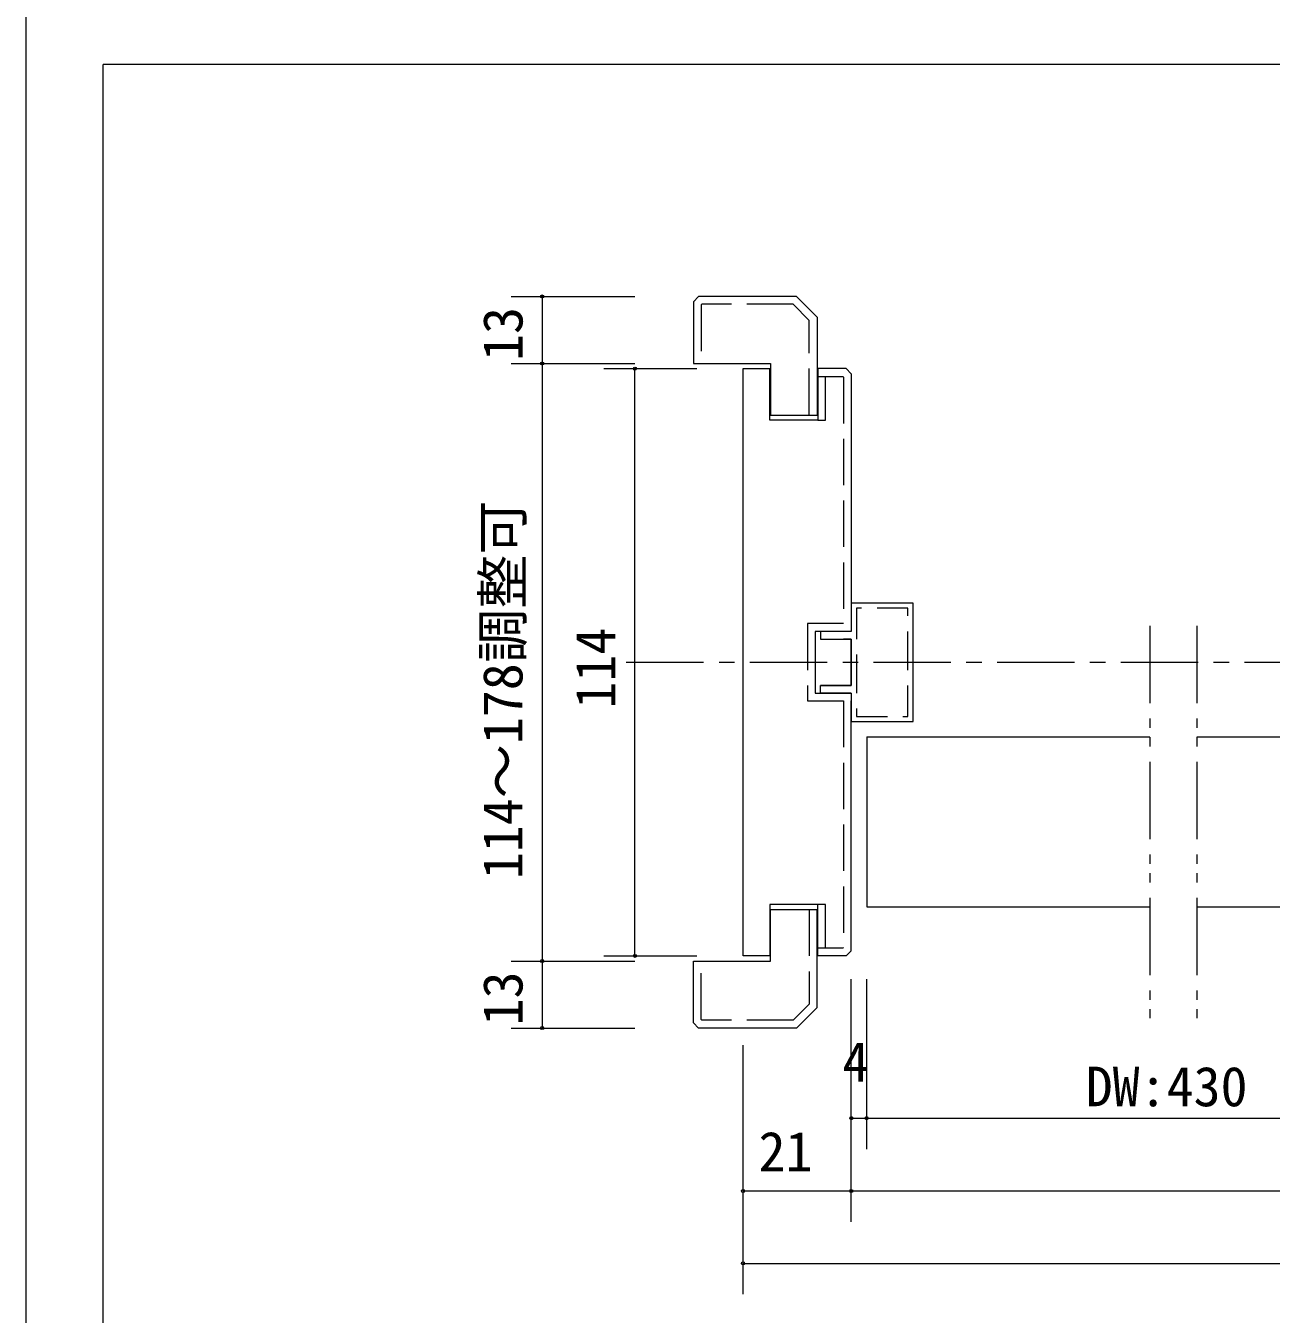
# Model space of a CAD drawing. Units: millimetres on the paper, enlarged 10 times, with parts at other scales. Extents: x -1985 to 2015, y -1370 to 1400.
# Drawn here: x -1985 to -1179, y -911 to -78 of the extents above; entities that cross this region are included whole.
import ezdxf
from ezdxf.enums import TextEntityAlignment as Align

# ---------------------------------------------------------------- set-up
doc = ezdxf.new("R2010")
doc.units = ezdxf.units.MM
doc.header["$LTSCALE"] = 10
doc.header["$PDMODE"] = 32
doc.header["$PDSIZE"] = 2
for name, pattern in [('CHAIN1', [8, 5, -1, 1, -1]), ('DASHED3', [4, 3, -1]), ('DOUBLE_CHAIN1', [8.8, 5, -1, 0.6, -0.6, 0.6, -1]), ('USER9', [3, 2, -1])]:
    doc.linetypes.add(name, pattern=pattern)
for name, color, linetype, lineweight in [('1-0_下線', 7, 'Continuous', 9), ('1-1_0', 7, 'Continuous', 18), ('2-0_18', 7, 'Continuous', 9)]:
    doc.layers.add(name, color=color, linetype=linetype, lineweight=lineweight)
doc.styles.add('ＭＳ ゴシック', font='')
doc.styles.get('ＭＳ ゴシック').set_extended_font_data('MS Gothic')

msp = doc.modelspace()

# ---------------------------------------------------------------- linework, layer by layer
at = {"layer": '1-0_下線'}
for p in [(395, -102.5), (395, -102.5), (-1935, -1002.5), (395, -102.5), (395, -102.5), (395, -102.5), (395, -102.5), (-1935, -1002.5)]:
    msp.add_line(p, (-1935, -102.5), dxfattribs=at)
at = {"layer": '1-1_0', "lineweight": 9}
for p in [(395, -102.5), (395, -102.5), (-1935, -1002.5)]:
    msp.add_line(p, (-1935, -102.5), dxfattribs=at)
msp.add_lwpolyline([(-1985, -1370), (2015, -1370), (2015, 1400), (-1985, 1400)], close=True, dxfattribs=at)
at = {"layer": '2-0_18'}
for p, q in [((-1670.88, -252.71), (-1590.88, -252.71)), ((-1650.88, -252.71), (-1650.88, -726.05)), ((-1549.72, -252.71), (-1553.05, -256.05)), ((-1486.38, -252.71), (-1549.72, -252.71)), ((-1486.38, -252.71), (-1473.05, -266.05)), ((-1473.05, -266.05), (-1473.05, -329.38)), ((-1670.88, -296.05), (-1590.88, -296.05)), ((-1610.88, -299.38), (-1550.88, -299.38)), ((-1590.88, -679.38), (-1590.88, -299.38)), ((-1520.88, -679.38), (-1520.88, -299.38)), ((-1520.88, -299.38), (-1503.55, -299.38)), ((-1503.05, -296.05), (-1503.05, -329.38)), ((-1454.22, -299.38), (-1473.05, -299.38)), ((-1472.55, -299.38), (-1472.55, -332.71)), ((-1454.22, -299.38), (-1450.88, -302.71)), ((-1450.88, -302.71), (-1450.88, -469.38)), ((-1503.05, -329.38), (-1473.05, -329.38)), ((-1450.88, -469.38), (-1474.22, -469.38)), ((-1474.22, -469.38), (-1474.22, -509.38)), ((-1450.88, -474.38), (-1455.88, -474.38)), ((-1450.88, -504.38), (-1455.88, -504.38)), ((-1474.22, -509.38), (-1450.88, -509.38)), ((-1450.88, -676.05), (-1450.88, -514.38)), ((-1503.05, -649.38), (-1473.05, -649.38)), ((-1503.05, -682.71), (-1503.05, -649.38)), ((-1473.05, -712.71), (-1473.05, -649.38)), ((-1472.55, -679.38), (-1472.55, -646.05)), ((-1670.88, -682.71), (-1590.88, -682.71)), ((-1610.88, -679.38), (-1550.88, -679.38)), ((-1503.55, -679.38), (-1520.88, -679.38)), ((-1454.22, -679.38), (-1473.05, -679.38)), ((-1454.22, -679.38), (-1450.88, -676.05)), ((-1450.88, -851.48), (-1450.88, -694.38)), ((-1450.88, -804.46), (-1450.88, -694.46)), ((-1440.88, -804.38), (-1440.88, -694.38)), ((-1486.38, -726.05), (-1473.05, -712.71)), ((-1549.72, -726.05), (-1553.05, -722.71)), ((-1670.88, -726.05), (-1590.88, -726.05)), ((-1486.38, -726.05), (-1549.72, -726.05)), ((-1520.88, -898.33), (-1520.88, -737.2)), ((-1450.88, -784.38), (-110.88, -784.38)), ((-1520.88, -831.48), (-40.88, -831.48)), ((-1520.88, -878.33), (-40.88, -878.33))]:
    msp.add_line(p, q, dxfattribs=at)
at = {"layer": '2-0_18', "linetype": 'DASHED3'}
for p, q in [((-1472.55, -304.38), (-1456.29, -304.38)), ((-1456.29, -674.38), (-1473.05, -674.38))]:
    msp.add_line(p, q, dxfattribs=at)
at = {"layer": '2-0_18', "linetype": 'DOUBLE_CHAIN1'}
for p, q in [((-1257.65, -465.85), (-1257.65, -719.58)), ((-1257.65, -465.85), (-1257.65, -719.58)), ((-1227.2, -465.85), (-1227.2, -719.58)), ((-1227.2, -465.85), (-1227.2, -719.58))]:
    msp.add_line(p, q, dxfattribs=at)
at = {"layer": '2-0_18', "linetype": 'CHAIN1'}
msp.add_line((-1596.44, -489.38), (-796.11, -489.38), dxfattribs=at)
at = {"layer": '2-0_18', "lineweight": 18}
for p, q in [((-1440.85, -537.71), (-1257.65, -537.71)), ((-1227.2, -537.71), (-1021.93, -537.71)), ((-1227.2, -647.71), (-1021.93, -647.71))]:
    msp.add_line(p, q, dxfattribs=at)
at = {"layer": '2-0_18'}
for points in [[(-1553.05, -256.05), (-1553.05, -296.05), (-1503.05, -296.05)], [(-1472.55, -332.71), (-1503.55, -332.71), (-1503.55, -299.38)], [(-1450.88, -509.38), (-1450.88, -527.71), (-1410.88, -527.71), (-1410.88, -489.38), (-1410.88, -451.05), (-1450.88, -451.05), (-1450.88, -469.38), (-1470.88, -469.38)], [(-1450.88, -469.38), (-1470.88, -469.38), (-1470.88, -474.38), (-1450.88, -474.38)], [(-1450.88, -474.38), (-1450.88, -504.38), (-1450.88, -474.38)], [(-1450.88, -509.38), (-1470.88, -509.38), (-1470.88, -504.38)], [(-1450.88, -504.38), (-1470.88, -504.38), (-1450.88, -504.38)], [(-1470.88, -509.38), (-1450.88, -509.38), (-1450.88, -527.71)], [(-1472.55, -646.05), (-1503.55, -646.05), (-1503.55, -679.38)], [(-1553.05, -722.71), (-1553.05, -682.71), (-1503.05, -682.71)]]:
    msp.add_lwpolyline(points, dxfattribs=at)
at = {"layer": '2-0_18', "linetype": 'DASHED3'}
for points in [[(-1478.05, -329.38), (-1478.05, -268.12), (-1488.46, -257.71), (-1547.65, -257.71), (-1548.05, -258.12), (-1548.05, -296.05)], [(-1456.29, -304.38), (-1455.88, -304.78), (-1455.88, -464.38), (-1479.22, -464.38), (-1479.22, -514.38), (-1455.88, -514.38), (-1455.88, -673.98), (-1456.29, -674.38)], [(-1472.55, -332.71), (-1467.55, -332.71), (-1467.55, -304.38)], [(-1478.05, -649.38), (-1478.05, -710.64), (-1488.46, -721.05), (-1547.65, -721.05), (-1548.05, -720.64), (-1548.05, -682.71)], [(-1467.55, -674.38), (-1467.55, -646.05), (-1472.55, -646.05)]]:
    msp.add_lwpolyline(points, dxfattribs=at)
at = {"layer": '2-0_18', "linetype": 'USER9'}
msp.add_lwpolyline([(-1414.22, -524.38), (-1414.22, -489.38), (-1414.22, -454.38), (-1447.55, -454.38), (-1447.55, -489.38), (-1447.55, -524.38)], close=True, dxfattribs=at)
at = {"layer": '2-0_18', "lineweight": 18}
msp.add_lwpolyline([(-1440.85, -537.71), (-1440.85, -647.71), (-1257.65, -647.71)], dxfattribs=at)
at = {"layer": '2-0_18'}
for p in [(-1650.88, -252.71), (-1650.88, -296.05), (-1590.88, -299.38), (-1650.88, -682.71), (-1590.88, -679.38), (-1650.88, -726.05), (-1450.88, -784.38), (-1440.88, -784.38), (-1520.88, -831.48), (-1450.88, -831.48), (-1520.88, -878.33), (-1520.88, -878.33)]:
    msp.add_point(p, dxfattribs=at)

# ---------------------------------------------------------------- texts
at = {"layer": '2-0_18', "style": 'ＭＳ ゴシック'}
for s, p in [('13', (-1655.88, -294.38)), ('調整可', (-1655.91, -489.75)), ('114', (-1595.88, -519.38)), ('114～178', (-1655.91, -629.75)), ('13', (-1655.88, -724.38))]:
    msp.add_text(s, height=25.66, rotation=90, dxfattribs=at).set_placement(p, align=Align.BOTTOM_LEFT)
for s, p in [('4', (-1456.64, -768.39)), ('DW:430', (-1299.23, -784.38)), ('21', (-1510.88, -826.48))]:
    msp.add_text(s, height=25.66, dxfattribs=at).set_placement(p, align=Align.BOTTOM_LEFT)

doc.saveas('drawing.dxf')
